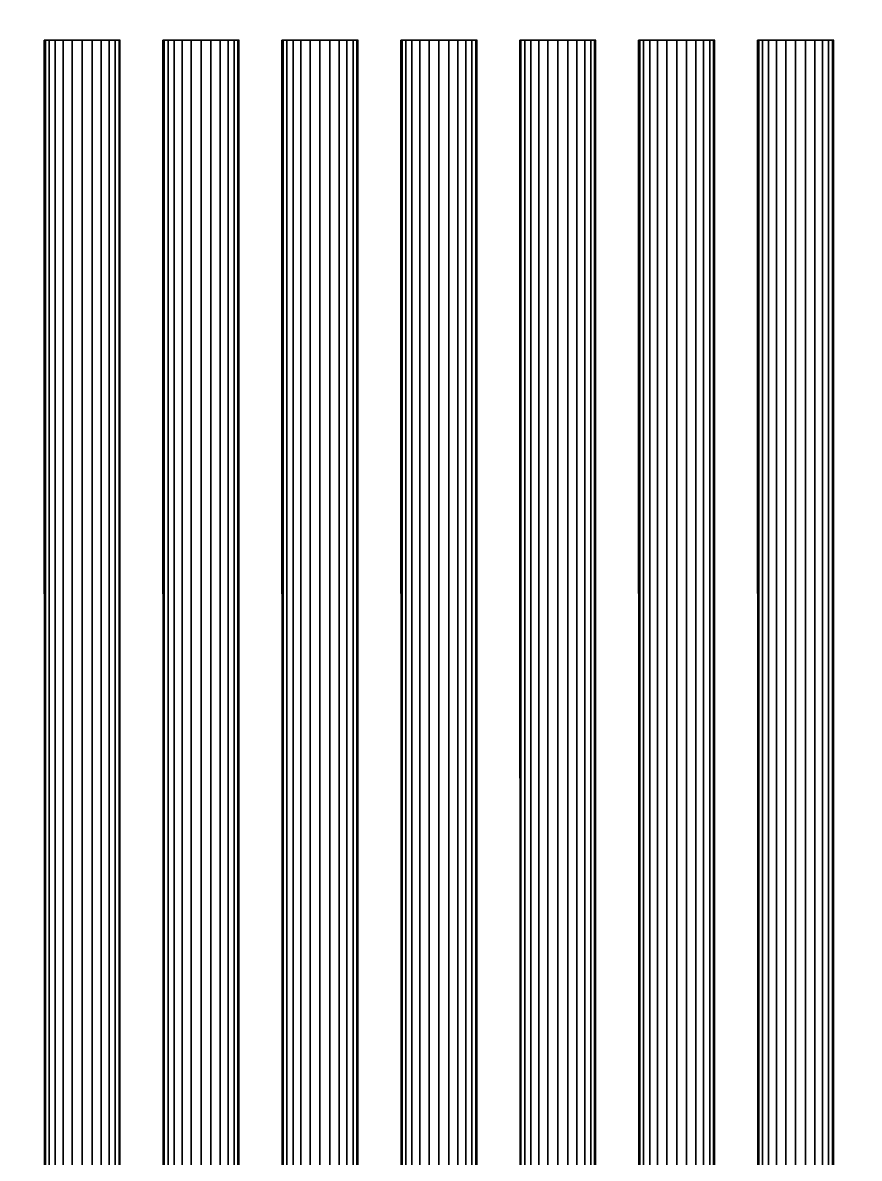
# Model space of a CAD drawing. Extents: x -1 to 1228, y -1086 to 3.
# Drawn here: x 931.3 to 1062.9, y -269 to -90.4 of the extents above; entities that cross this region are included whole.
import ezdxf

# ---------------------------------------------------------------- set-up
doc = ezdxf.new("R2010")
doc.units = 0
doc.layers.add('IQ_200_3D', color=1, linetype='Continuous')
doc.layers.add('IQ_204_2D', color=7, linetype='Continuous')

msp = doc.modelspace()

# ---------------------------------------------------------------- linework, layer by layer
at = {"layer": 'IQ_204_2D', "linetype": 'Continuous'}
for p, q in [((946.67, -93.09), (934.67, -93.09)), ((934.67, -93.09), (934.67, -790)), ((946.67, -790), (946.67, -93.09)), ((965.38, -93.09), (953.38, -93.09)), ((953.38, -93.09), (953.38, -790)), ((965.38, -790), (965.38, -93.09)), ((984.08, -93.09), (972.08, -93.09)), ((972.08, -93.09), (972.08, -790)), ((984.08, -790), (984.08, -93.09)), ((1002.79, -93.09), (990.79, -93.09)), ((990.79, -93.09), (990.79, -790)), ((1002.79, -790), (1002.79, -93.09)), ((1021.5, -93.09), (1009.5, -93.09)), ((1009.5, -93.09), (1009.5, -790)), ((1021.5, -790), (1021.5, -93.09)), ((1040.2, -93.09), (1028.2, -93.09)), ((1028.2, -93.09), (1028.2, -790)), ((1040.2, -790), (1040.2, -93.09)), ((1058.91, -93.09), (1046.91, -93.09)), ((1046.91, -93.09), (1046.91, -790)), ((1058.91, -790), (1058.91, -93.09))]:
    msp.add_line(p, q, dxfattribs=at)

# ---------------------------------------------------------------- meshes
at = {"layer": 'IQ_200_3D', "linetype": 'Continuous'}
mesh = msp.add_polyface(dxfattribs=at)
corners = [(1200, -856, 649), (0, -856, 649), (0, 0, 649), (1200, 0, 649)]
mesh.append_faces([[corners[k] for k in face] for face in [(0, 1, 2, 3)]])
mesh = msp.add_polyface(dxfattribs=at)
corners = [(1200, 0, 900), (0, 0, 900), (0, -916, 900), (1200, -916, 900)]
mesh.append_faces([[corners[k] for k in face] for face in [(0, 1, 2, 3)]])
mesh = msp.add_polyface(dxfattribs=at)
corners = [(6, -796.2, 903), (1194, -796.2, 903), (1194, -83, 903), (6, -83, 903)]
mesh.append_faces([[corners[k] for k in face] for face in [(0, 1, 2, 3)]])
mesh = msp.add_polyface(dxfattribs=at)
corners = [(1194, -83, 900), (1194, -796.2, 900), (6, -796.2, 900), (6, -83, 900)]
mesh.append_faces([[corners[k] for k in face] for face in [(0, 1, 2, 3)]])
mesh = msp.add_polyface(dxfattribs=at)
corners = [(934.67, -93.09, 903), (934.88, -93.09, 904.55), (935.48, -93.09, 906), (936.43, -93.09, 907.24), (937.67, -93.09, 908.2), (939.12, -93.09, 908.8), (940.67, -93.09, 909), (942.22, -93.09, 908.8), (943.67, -93.09, 908.2), (944.91, -93.09, 907.24), (945.87, -93.09, 906), (946.47, -93.09, 904.55), (946.67, -93.09, 903)]
mesh.append_faces([[corners[k] for k in face] for face in [(0, 11, 12), (7, 4, 5, 6)]], dxfattribs={"vtx0": -1})
mesh.append_faces([[corners[k] for k in face] for face in [(11, 0, 1, 7)]], dxfattribs={"vtx0": -1, "vtx2": -1, "vtx3": -1})
mesh.append_faces([[corners[k] for k in face] for face in [(9, 10, 8)]], dxfattribs={"vtx1": -1})
mesh.append_faces([[corners[k] for k in face] for face in [(1, 2, 4, 7)]], dxfattribs={"vtx1": -1, "vtx2": -1, "vtx3": -1})
mesh.append_faces([[corners[k] for k in face] for face in [(10, 11, 7, 8)]], dxfattribs={"vtx1": -1, "vtx3": -1})
mesh.append_faces([[corners[k] for k in face] for face in [(2, 3, 4)]], dxfattribs={"vtx2": -1})
mesh = msp.add_polyface(dxfattribs=at)
corners = [(934.67, -790, 903), (934.88, -790, 904.55), (935.48, -790, 906), (936.43, -790, 907.24), (937.67, -790, 908.2), (939.12, -790, 908.8), (940.67, -790, 909), (942.22, -790, 908.8), (943.67, -790, 908.2), (944.91, -790, 907.24), (945.87, -790, 906), (946.47, -790, 904.55), (946.67, -790, 903), (946.67, -93.09, 903), (946.47, -93.09, 904.55), (945.87, -93.09, 906), (944.91, -93.09, 907.24), (943.67, -93.09, 908.2), (942.22, -93.09, 908.8), (940.67, -93.09, 909), (939.12, -93.09, 908.8), (937.67, -93.09, 908.2), (936.43, -93.09, 907.24), (935.48, -93.09, 906), (934.88, -93.09, 904.55), (934.67, -93.09, 903)]
mesh.append_faces([[corners[k] for k in face] for face in [(14, 12, 13)]], dxfattribs={"vtx0": -1})
mesh.append_faces([[corners[k] for k in face] for face in [(11, 14, 15, 10), (10, 15, 16, 9), (8, 17, 18, 7), (9, 16, 17, 8), (7, 18, 19, 6), (14, 11, 12), (5, 20, 21, 4), (4, 21, 22, 3), (2, 23, 24, 1), (3, 22, 23, 2), (1, 24, 25), (20, 5, 6, 19)]], dxfattribs={"vtx0": -1, "vtx2": -1})
mesh.append_faces([[corners[k] for k in face] for face in [(25, 0, 1)]], dxfattribs={"vtx2": -1})
mesh = msp.add_polyface(dxfattribs=at)
corners = [(953.38, -93.09, 903), (953.58, -93.09, 904.55), (954.18, -93.09, 906), (955.13, -93.09, 907.24), (956.38, -93.09, 908.2), (957.82, -93.09, 908.8), (959.38, -93.09, 909), (960.93, -93.09, 908.8), (962.38, -93.09, 908.2), (963.62, -93.09, 907.24), (964.57, -93.09, 906), (965.17, -93.09, 904.55), (965.38, -93.09, 903)]
mesh.append_faces([[corners[k] for k in face] for face in [(0, 11, 12), (7, 4, 5, 6)]], dxfattribs={"vtx0": -1})
mesh.append_faces([[corners[k] for k in face] for face in [(11, 0, 1, 7)]], dxfattribs={"vtx0": -1, "vtx2": -1, "vtx3": -1})
mesh.append_faces([[corners[k] for k in face] for face in [(9, 10, 8)]], dxfattribs={"vtx1": -1})
mesh.append_faces([[corners[k] for k in face] for face in [(1, 2, 4, 7)]], dxfattribs={"vtx1": -1, "vtx2": -1, "vtx3": -1})
mesh.append_faces([[corners[k] for k in face] for face in [(10, 11, 7, 8)]], dxfattribs={"vtx1": -1, "vtx3": -1})
mesh.append_faces([[corners[k] for k in face] for face in [(2, 3, 4)]], dxfattribs={"vtx2": -1})
mesh = msp.add_polyface(dxfattribs=at)
corners = [(953.38, -790, 903), (953.58, -790, 904.55), (954.18, -790, 906), (955.13, -790, 907.24), (956.38, -790, 908.2), (957.82, -790, 908.8), (959.38, -790, 909), (960.93, -790, 908.8), (962.38, -790, 908.2), (963.62, -790, 907.24), (964.57, -790, 906), (965.17, -790, 904.55), (965.38, -790, 903), (965.38, -93.09, 903), (965.17, -93.09, 904.55), (964.57, -93.09, 906), (963.62, -93.09, 907.24), (962.38, -93.09, 908.2), (960.93, -93.09, 908.8), (959.38, -93.09, 909), (957.82, -93.09, 908.8), (956.38, -93.09, 908.2), (955.13, -93.09, 907.24), (954.18, -93.09, 906), (953.58, -93.09, 904.55), (953.38, -93.09, 903)]
mesh.append_faces([[corners[k] for k in face] for face in [(14, 12, 13)]], dxfattribs={"vtx0": -1})
mesh.append_faces([[corners[k] for k in face] for face in [(11, 14, 15, 10), (10, 15, 16, 9), (8, 17, 18, 7), (9, 16, 17, 8), (7, 18, 19, 6), (14, 11, 12), (5, 20, 21, 4), (4, 21, 22, 3), (2, 23, 24, 1), (3, 22, 23, 2), (1, 24, 25), (20, 5, 6, 19)]], dxfattribs={"vtx0": -1, "vtx2": -1})
mesh.append_faces([[corners[k] for k in face] for face in [(25, 0, 1)]], dxfattribs={"vtx2": -1})
mesh = msp.add_polyface(dxfattribs=at)
corners = [(972.08, -93.09, 903), (972.29, -93.09, 904.55), (972.89, -93.09, 906), (973.84, -93.09, 907.24), (975.08, -93.09, 908.2), (976.53, -93.09, 908.8), (978.08, -93.09, 909), (979.64, -93.09, 908.8), (981.08, -93.09, 908.2), (982.33, -93.09, 907.24), (983.28, -93.09, 906), (983.88, -93.09, 904.55), (984.08, -93.09, 903)]
mesh.append_faces([[corners[k] for k in face] for face in [(0, 11, 12), (7, 4, 5, 6)]], dxfattribs={"vtx0": -1})
mesh.append_faces([[corners[k] for k in face] for face in [(11, 0, 1, 7)]], dxfattribs={"vtx0": -1, "vtx2": -1, "vtx3": -1})
mesh.append_faces([[corners[k] for k in face] for face in [(9, 10, 8)]], dxfattribs={"vtx1": -1})
mesh.append_faces([[corners[k] for k in face] for face in [(1, 2, 4, 7)]], dxfattribs={"vtx1": -1, "vtx2": -1, "vtx3": -1})
mesh.append_faces([[corners[k] for k in face] for face in [(10, 11, 7, 8)]], dxfattribs={"vtx1": -1, "vtx3": -1})
mesh.append_faces([[corners[k] for k in face] for face in [(2, 3, 4)]], dxfattribs={"vtx2": -1})
mesh = msp.add_polyface(dxfattribs=at)
corners = [(972.08, -790, 903), (972.29, -790, 904.55), (972.89, -790, 906), (973.84, -790, 907.24), (975.08, -790, 908.2), (976.53, -790, 908.8), (978.08, -790, 909), (979.64, -790, 908.8), (981.08, -790, 908.2), (982.33, -790, 907.24), (983.28, -790, 906), (983.88, -790, 904.55), (984.08, -790, 903), (984.08, -93.09, 903), (983.88, -93.09, 904.55), (983.28, -93.09, 906), (982.33, -93.09, 907.24), (981.08, -93.09, 908.2), (979.64, -93.09, 908.8), (978.08, -93.09, 909), (976.53, -93.09, 908.8), (975.08, -93.09, 908.2), (973.84, -93.09, 907.24), (972.89, -93.09, 906), (972.29, -93.09, 904.55), (972.08, -93.09, 903)]
mesh.append_faces([[corners[k] for k in face] for face in [(14, 12, 13)]], dxfattribs={"vtx0": -1})
mesh.append_faces([[corners[k] for k in face] for face in [(11, 14, 15, 10), (10, 15, 16, 9), (8, 17, 18, 7), (9, 16, 17, 8), (7, 18, 19, 6), (14, 11, 12), (5, 20, 21, 4), (4, 21, 22, 3), (2, 23, 24, 1), (3, 22, 23, 2), (1, 24, 25), (20, 5, 6, 19)]], dxfattribs={"vtx0": -1, "vtx2": -1})
mesh.append_faces([[corners[k] for k in face] for face in [(25, 0, 1)]], dxfattribs={"vtx2": -1})
mesh = msp.add_polyface(dxfattribs=at)
corners = [(990.79, -93.09, 903), (990.99, -93.09, 904.55), (991.59, -93.09, 906), (992.55, -93.09, 907.24), (993.79, -93.09, 908.2), (995.24, -93.09, 908.8), (996.79, -93.09, 909), (998.34, -93.09, 908.8), (999.79, -93.09, 908.2), (1001.03, -93.09, 907.24), (1001.99, -93.09, 906), (1002.58, -93.09, 904.55), (1002.79, -93.09, 903)]
mesh.append_faces([[corners[k] for k in face] for face in [(0, 11, 12), (7, 4, 5, 6)]], dxfattribs={"vtx0": -1})
mesh.append_faces([[corners[k] for k in face] for face in [(11, 0, 1, 7)]], dxfattribs={"vtx0": -1, "vtx2": -1, "vtx3": -1})
mesh.append_faces([[corners[k] for k in face] for face in [(9, 10, 8)]], dxfattribs={"vtx1": -1})
mesh.append_faces([[corners[k] for k in face] for face in [(1, 2, 4, 7)]], dxfattribs={"vtx1": -1, "vtx2": -1, "vtx3": -1})
mesh.append_faces([[corners[k] for k in face] for face in [(10, 11, 7, 8)]], dxfattribs={"vtx1": -1, "vtx3": -1})
mesh.append_faces([[corners[k] for k in face] for face in [(2, 3, 4)]], dxfattribs={"vtx2": -1})
mesh = msp.add_polyface(dxfattribs=at)
corners = [(990.79, -790, 903), (990.99, -790, 904.55), (991.59, -790, 906), (992.55, -790, 907.24), (993.79, -790, 908.2), (995.24, -790, 908.8), (996.79, -790, 909), (998.34, -790, 908.8), (999.79, -790, 908.2), (1001.03, -790, 907.24), (1001.99, -790, 906), (1002.58, -790, 904.55), (1002.79, -790, 903), (1002.79, -93.09, 903), (1002.58, -93.09, 904.55), (1001.99, -93.09, 906), (1001.03, -93.09, 907.24), (999.79, -93.09, 908.2), (998.34, -93.09, 908.8), (996.79, -93.09, 909), (995.24, -93.09, 908.8), (993.79, -93.09, 908.2), (992.55, -93.09, 907.24), (991.59, -93.09, 906), (990.99, -93.09, 904.55), (990.79, -93.09, 903)]
mesh.append_faces([[corners[k] for k in face] for face in [(14, 12, 13)]], dxfattribs={"vtx0": -1})
mesh.append_faces([[corners[k] for k in face] for face in [(11, 14, 15, 10), (10, 15, 16, 9), (8, 17, 18, 7), (9, 16, 17, 8), (7, 18, 19, 6), (14, 11, 12), (5, 20, 21, 4), (4, 21, 22, 3), (2, 23, 24, 1), (3, 22, 23, 2), (1, 24, 25), (20, 5, 6, 19)]], dxfattribs={"vtx0": -1, "vtx2": -1})
mesh.append_faces([[corners[k] for k in face] for face in [(25, 0, 1)]], dxfattribs={"vtx2": -1})
mesh = msp.add_polyface(dxfattribs=at)
corners = [(1009.5, -93.09, 903), (1009.7, -93.09, 904.55), (1010.3, -93.09, 906), (1011.25, -93.09, 907.24), (1012.5, -93.09, 908.2), (1013.94, -93.09, 908.8), (1015.5, -93.09, 909), (1017.05, -93.09, 908.8), (1018.5, -93.09, 908.2), (1019.74, -93.09, 907.24), (1020.69, -93.09, 906), (1021.29, -93.09, 904.55), (1021.5, -93.09, 903)]
mesh.append_faces([[corners[k] for k in face] for face in [(0, 11, 12), (7, 4, 5, 6)]], dxfattribs={"vtx0": -1})
mesh.append_faces([[corners[k] for k in face] for face in [(11, 0, 1, 7)]], dxfattribs={"vtx0": -1, "vtx2": -1, "vtx3": -1})
mesh.append_faces([[corners[k] for k in face] for face in [(9, 10, 8)]], dxfattribs={"vtx1": -1})
mesh.append_faces([[corners[k] for k in face] for face in [(1, 2, 4, 7)]], dxfattribs={"vtx1": -1, "vtx2": -1, "vtx3": -1})
mesh.append_faces([[corners[k] for k in face] for face in [(10, 11, 7, 8)]], dxfattribs={"vtx1": -1, "vtx3": -1})
mesh.append_faces([[corners[k] for k in face] for face in [(2, 3, 4)]], dxfattribs={"vtx2": -1})
mesh = msp.add_polyface(dxfattribs=at)
corners = [(1009.5, -790, 903), (1009.7, -790, 904.55), (1010.3, -790, 906), (1011.25, -790, 907.24), (1012.5, -790, 908.2), (1013.94, -790, 908.8), (1015.5, -790, 909), (1017.05, -790, 908.8), (1018.5, -790, 908.2), (1019.74, -790, 907.24), (1020.69, -790, 906), (1021.29, -790, 904.55), (1021.5, -790, 903), (1021.5, -93.09, 903), (1021.29, -93.09, 904.55), (1020.69, -93.09, 906), (1019.74, -93.09, 907.24), (1018.5, -93.09, 908.2), (1017.05, -93.09, 908.8), (1015.5, -93.09, 909), (1013.94, -93.09, 908.8), (1012.5, -93.09, 908.2), (1011.25, -93.09, 907.24), (1010.3, -93.09, 906), (1009.7, -93.09, 904.55), (1009.5, -93.09, 903)]
mesh.append_faces([[corners[k] for k in face] for face in [(14, 12, 13)]], dxfattribs={"vtx0": -1})
mesh.append_faces([[corners[k] for k in face] for face in [(11, 14, 15, 10), (10, 15, 16, 9), (8, 17, 18, 7), (9, 16, 17, 8), (7, 18, 19, 6), (14, 11, 12), (5, 20, 21, 4), (4, 21, 22, 3), (2, 23, 24, 1), (3, 22, 23, 2), (1, 24, 25), (20, 5, 6, 19)]], dxfattribs={"vtx0": -1, "vtx2": -1})
mesh.append_faces([[corners[k] for k in face] for face in [(25, 0, 1)]], dxfattribs={"vtx2": -1})
mesh = msp.add_polyface(dxfattribs=at)
corners = [(1028.2, -93.09, 903), (1028.41, -93.09, 904.55), (1029, -93.09, 906), (1029.96, -93.09, 907.24), (1031.2, -93.09, 908.2), (1032.65, -93.09, 908.8), (1034.2, -93.09, 909), (1035.75, -93.09, 908.8), (1037.2, -93.09, 908.2), (1038.44, -93.09, 907.24), (1039.4, -93.09, 906), (1040, -93.09, 904.55), (1040.2, -93.09, 903)]
mesh.append_faces([[corners[k] for k in face] for face in [(0, 11, 12), (7, 4, 5, 6)]], dxfattribs={"vtx0": -1})
mesh.append_faces([[corners[k] for k in face] for face in [(11, 0, 1, 7)]], dxfattribs={"vtx0": -1, "vtx2": -1, "vtx3": -1})
mesh.append_faces([[corners[k] for k in face] for face in [(9, 10, 8)]], dxfattribs={"vtx1": -1})
mesh.append_faces([[corners[k] for k in face] for face in [(1, 2, 4, 7)]], dxfattribs={"vtx1": -1, "vtx2": -1, "vtx3": -1})
mesh.append_faces([[corners[k] for k in face] for face in [(10, 11, 7, 8)]], dxfattribs={"vtx1": -1, "vtx3": -1})
mesh.append_faces([[corners[k] for k in face] for face in [(2, 3, 4)]], dxfattribs={"vtx2": -1})
mesh = msp.add_polyface(dxfattribs=at)
corners = [(1028.2, -790, 903), (1028.41, -790, 904.55), (1029, -790, 906), (1029.96, -790, 907.24), (1031.2, -790, 908.2), (1032.65, -790, 908.8), (1034.2, -790, 909), (1035.75, -790, 908.8), (1037.2, -790, 908.2), (1038.44, -790, 907.24), (1039.4, -790, 906), (1040, -790, 904.55), (1040.2, -790, 903), (1040.2, -93.09, 903), (1040, -93.09, 904.55), (1039.4, -93.09, 906), (1038.44, -93.09, 907.24), (1037.2, -93.09, 908.2), (1035.75, -93.09, 908.8), (1034.2, -93.09, 909), (1032.65, -93.09, 908.8), (1031.2, -93.09, 908.2), (1029.96, -93.09, 907.24), (1029, -93.09, 906), (1028.41, -93.09, 904.55), (1028.2, -93.09, 903)]
mesh.append_faces([[corners[k] for k in face] for face in [(14, 12, 13)]], dxfattribs={"vtx0": -1})
mesh.append_faces([[corners[k] for k in face] for face in [(11, 14, 15, 10), (10, 15, 16, 9), (8, 17, 18, 7), (9, 16, 17, 8), (7, 18, 19, 6), (14, 11, 12), (5, 20, 21, 4), (4, 21, 22, 3), (2, 23, 24, 1), (3, 22, 23, 2), (1, 24, 25), (20, 5, 6, 19)]], dxfattribs={"vtx0": -1, "vtx2": -1})
mesh.append_faces([[corners[k] for k in face] for face in [(25, 0, 1)]], dxfattribs={"vtx2": -1})
mesh = msp.add_polyface(dxfattribs=at)
corners = [(1046.91, -93.09, 903), (1047.11, -93.09, 904.55), (1047.71, -93.09, 906), (1048.66, -93.09, 907.24), (1049.91, -93.09, 908.2), (1051.35, -93.09, 908.8), (1052.91, -93.09, 909), (1054.46, -93.09, 908.8), (1055.91, -93.09, 908.2), (1057.15, -93.09, 907.24), (1058.1, -93.09, 906), (1058.7, -93.09, 904.55), (1058.91, -93.09, 903)]
mesh.append_faces([[corners[k] for k in face] for face in [(0, 11, 12), (7, 4, 5, 6)]], dxfattribs={"vtx0": -1})
mesh.append_faces([[corners[k] for k in face] for face in [(11, 0, 1, 7)]], dxfattribs={"vtx0": -1, "vtx2": -1, "vtx3": -1})
mesh.append_faces([[corners[k] for k in face] for face in [(9, 10, 8)]], dxfattribs={"vtx1": -1})
mesh.append_faces([[corners[k] for k in face] for face in [(1, 2, 4, 7)]], dxfattribs={"vtx1": -1, "vtx2": -1, "vtx3": -1})
mesh.append_faces([[corners[k] for k in face] for face in [(10, 11, 7, 8)]], dxfattribs={"vtx1": -1, "vtx3": -1})
mesh.append_faces([[corners[k] for k in face] for face in [(2, 3, 4)]], dxfattribs={"vtx2": -1})
mesh = msp.add_polyface(dxfattribs=at)
corners = [(1046.91, -790, 903), (1047.11, -790, 904.55), (1047.71, -790, 906), (1048.66, -790, 907.24), (1049.91, -790, 908.2), (1051.35, -790, 908.8), (1052.91, -790, 909), (1054.46, -790, 908.8), (1055.91, -790, 908.2), (1057.15, -790, 907.24), (1058.1, -790, 906), (1058.7, -790, 904.55), (1058.91, -790, 903), (1058.91, -93.09, 903), (1058.7, -93.09, 904.55), (1058.1, -93.09, 906), (1057.15, -93.09, 907.24), (1055.91, -93.09, 908.2), (1054.46, -93.09, 908.8), (1052.91, -93.09, 909), (1051.35, -93.09, 908.8), (1049.91, -93.09, 908.2), (1048.66, -93.09, 907.24), (1047.71, -93.09, 906), (1047.11, -93.09, 904.55), (1046.91, -93.09, 903)]
mesh.append_faces([[corners[k] for k in face] for face in [(14, 12, 13)]], dxfattribs={"vtx0": -1})
mesh.append_faces([[corners[k] for k in face] for face in [(11, 14, 15, 10), (10, 15, 16, 9), (8, 17, 18, 7), (9, 16, 17, 8), (7, 18, 19, 6), (14, 11, 12), (5, 20, 21, 4), (4, 21, 22, 3), (2, 23, 24, 1), (3, 22, 23, 2), (1, 24, 25), (20, 5, 6, 19)]], dxfattribs={"vtx0": -1, "vtx2": -1})
mesh.append_faces([[corners[k] for k in face] for face in [(25, 0, 1)]], dxfattribs={"vtx2": -1})

doc.saveas('drawing.dxf')
